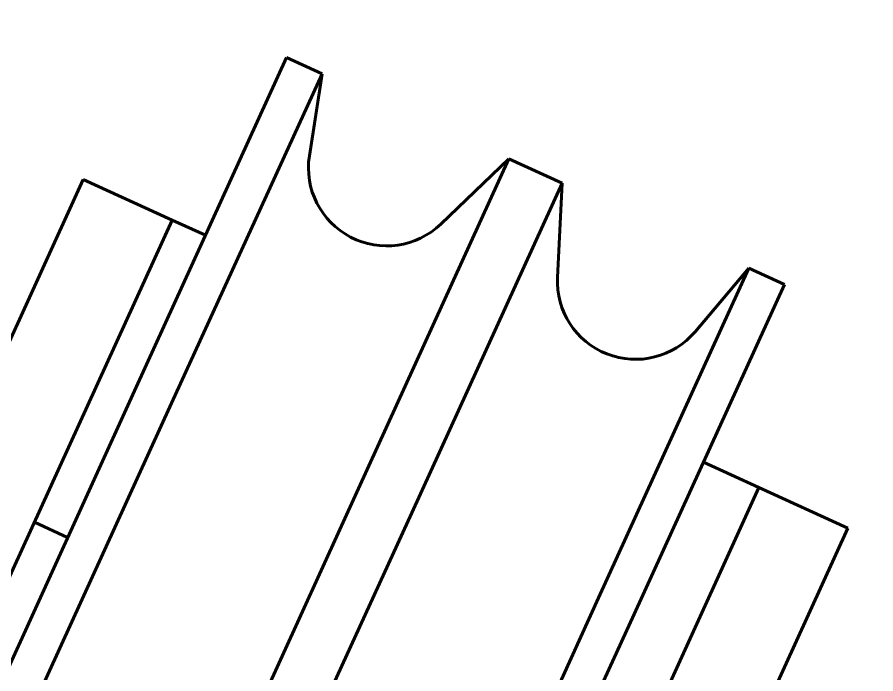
# Model space of a CAD drawing. Header units: millimetres. Extents: x 0 to 840, y 0 to 594.
# Drawn here: x 136.11 to 147.09, y 113.32 to 121.72 of the extents above; entities that cross this region are included whole.
import ezdxf

# ---------------------------------------------------------------- set-up
doc = ezdxf.new("R2010")
doc.units = ezdxf.units.MM
doc.linetypes.add('K5LT_BASIC', pattern=[0])
doc.layers.add('Системный слой', color=7, linetype='Continuous')

msp = doc.modelspace()

# ---------------------------------------------------------------- hatches: boundary and pattern name
at = {"layer": 'Системный слой'}
h = msp.add_hatch(dxfattribs=at)
h.set_pattern_fill('Неметалл', angle=45, style=0, pattern_type=0)
h.set_pattern_definition([(45, (0, 0), (-2.12132, 2.12132), []), (135, (0, 0), (-2.12132, -2.12132), [])])
h.paths.add_polyline_path([(155.88328, 125.56647), (164.57842, 124.66048), (165.92431, 123.93129), (166.37115, 122.67125), (166.37115, 117.37324), (166.66404, 116.66613), (167.37115, 116.37324), (172.02115, 116.37324), (172.3747, 116.51969), (172.52115, 116.87324), (172.52115, 117.01992), (172.6676, 117.37348), (173.02115, 117.51992), (173.02173, 117.51992), (173.79732, 117.51902), (174.40603, 117.49031), (174.52319, 117.47073), (174.55305, 117.48092), (174.63878, 117.64094), (174.81255, 117.69347), (174.97154, 117.60897), (175.01101, 117.56729), (175.04322, 117.56079), (175.44949, 117.49441), (177.62181, 116.89428), (177.67877, 116.90133), (177.68765, 116.90724), (177.89789, 116.96335), (178.08622, 116.85436), (178.12824, 116.77712), (178.16657, 116.73439), (178.17906, 116.72971), (180.69922, 116.03562), (180.75618, 116.0427), (180.76636, 116.04964), (180.97428, 116.11126), (181.16487, 116.0078), (181.20681, 115.93705), (181.25737, 115.90988), (181.26678, 115.90953), (183.43147, 115.96332), (183.78394, 115.8864), (184.08756, 116.08123), (184.16449, 116.4337), (183.96965, 116.73732), (183.61719, 116.81425), (183.40703, 116.71913), (181.4133, 116.63448), (181.20846, 116.56304), (181.01311, 116.65737), (180.95686, 116.75313), (180.91873, 116.79604), (180.90722, 116.80049), (178.39676, 117.54072), (178.33967, 117.53466), (178.32935, 117.52788), (178.12038, 117.46987), (177.9316, 117.57661), (177.88167, 117.67583), (177.8464, 117.72112), (177.83058, 117.72784), (175.55128, 118.39997), (173.79732, 118.71902), (173.02057, 118.71992), (172.66718, 118.86678), (172.52115, 119.21992), (172.52115, 119.74871), (172.52115, 127.87539), (172.22826, 128.58249), (171.52115, 128.87539), (159.58529, 128.87539), (142.22148, 128.85326), (142.27115, 128.80359), (149.45534, 128.80359), (151.11944, 128.29974), (151.35982, 128.13949), (152.46922, 127.80359), (159.96115, 127.41096), (159.90881, 126.41233), (158.58237, 126.48184), (158.18968, 126.12766), (157.191, 126.17914), (157.44717, 126.4102), (157.49651, 126.51386), (157.49572, 126.53879), (156.87905, 126.57111), (156.48483, 126.21555), (155.48616, 126.26704), (155.74233, 126.49809), (155.79167, 126.60175), (155.7907, 126.62815), (155.17573, 126.66038), (154.77999, 126.30345), (153.78132, 126.35493), (154.03749, 126.58598), (154.08682, 126.68965), (154.08567, 126.71751), (153.47241, 126.74965), (153.07515, 126.39134), (152.07647, 126.44283), (152.35176, 126.69112), (152.4011, 126.79479), (152.40129, 126.80436), (151.52551, 126.95589), (151.44298, 126.88145), (151.2693, 127.05401), (150.80512, 127.30744), (150.56474, 127.46769), (150.43051, 127.54975), (150.47256, 127.16938), (150.55827, 127.05563), (151.11482, 126.50266), (152.46917, 125.9222)])
h.paths.add_polyline_path([(162.81369, 125.34741), (162.16529, 125.75406), (161.98036, 126.33343), (161.98036, 127.37539), (161.98036, 127.87539), (162.12681, 128.22894), (162.48036, 128.37539), (171.52115, 128.37539), (171.8747, 128.22894), (172.02115, 127.87539), (172.02115, 122.02324), (171.8747, 121.66969), (171.52115, 121.52324), (167.37115, 121.52324), (167.0176, 121.66969), (166.87115, 122.02324), (166.87115, 122.27324), (166.87115, 122.67125), (166.10315, 124.47408), (164.62931, 125.15789)])
edge = h.paths.add_edge_path()
edge.add_line((160.74294, 126.49669), (160.74205, 126.49669))
edge.add_line((160.74205, 126.49673), (160.74294, 126.49669))
h.paths.add_polyline_path([(166.87115, 120.52324), (167.0176, 120.87679), (167.37115, 121.02324), (171.52115, 121.02324), (171.8747, 120.87679), (172.02115, 120.52324), (172.02115, 117.37324), (171.8747, 117.01969), (171.52115, 116.87324), (167.37115, 116.87324), (167.0176, 117.01969), (166.87115, 117.37324)])

# ---------------------------------------------------------------- linework, layer by layer
at = {"layer": 'Системный слой', "color": 5, "linetype": 'K5LT_BASIC', "lineweight": 60, "true_color": 0x0000ff}
for p, q in [((139.55124, 121.2074), (137.62751, 116.98891)), ((139.55124, 121.2074), (140.00484, 121.00055)), ((140.00484, 121.00055), (138.08111, 116.78206)), ((139.84291, 119.94879), (140.00484, 121.00055)), ((142.39561, 119.9103), (140.47188, 115.69181)), ((141.52298, 119.07446), (142.39561, 119.9103)), ((142.39561, 119.9103), (143.07588, 119.60009)), ((136.95118, 119.64541), (129.69013, 103.72287)), ((138.0885, 119.12677), (136.95118, 119.64541)), ((143.07588, 119.60009), (141.15215, 115.3816)), ((143.01696, 118.39317), (143.07588, 119.60009)), ((138.0885, 119.12677), (130.82746, 103.20423)), ((138.51394, 118.93276), (138.0885, 119.12677)), ((145.46665, 118.50984), (143.54292, 114.29135)), ((144.77871, 117.69795), (145.46665, 118.50984)), ((145.46665, 118.50984), (145.92025, 118.30299)), ((145.92025, 118.30299), (143.99652, 114.0845)), ((137.62751, 116.98891), (130.21561, 100.73557)), ((138.08111, 116.78206), (130.66921, 100.52871)), ((145.59484, 115.7037), (144.88296, 116.02834)), ((140.47188, 115.69181), (133.05998, 99.43847)), ((138.3338, 99.78117), (145.59484, 115.7037)), ((146.73216, 115.18506), (145.59484, 115.7037)), ((141.15215, 115.3816), (133.74025, 99.12825)), ((136.3251, 115.25987), (136.75055, 115.06585)), ((139.47112, 99.26252), (146.73216, 115.18506)), ((143.54292, 114.29135), (136.13102, 98.038)), ((143.99652, 114.0845), (136.58463, 97.83115))]:
    msp.add_line(p, q, dxfattribs=at)
for centre, start, end in [((140.83126, 119.79662), 171.247189, 313.766754), ((144.01577, 118.34441), 177.205105, 319.72467)]:
    msp.add_arc(centre, 1, start, end, dxfattribs=at)

doc.saveas('drawing.dxf')
